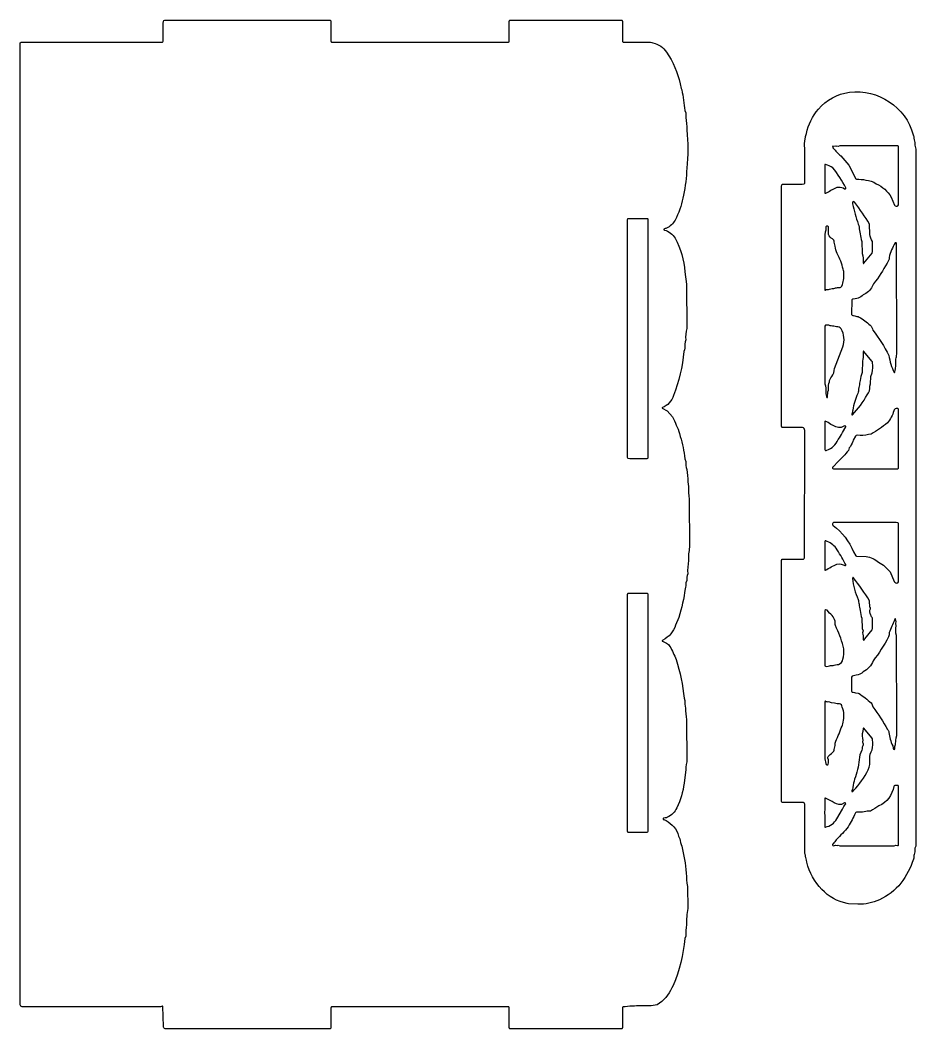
# Model space of a CAD drawing. Extents: x 4 to 291, y 6 to 355.
# Drawn here: x 23.9 to 158.7, y 5.8 to 157.6 of the extents above; entities that cross this region are included whole.
import ezdxf

# ---------------------------------------------------------------- set-up
doc = ezdxf.new("R2010")
doc.units = 0
doc.header["$MEASUREMENT"] = 0
doc.layers.add('Layer 1', color=7, linetype='Continuous')

msp = doc.modelspace()

# ---------------------------------------------------------------- linework, layer by layer
at = {"layer": 'Layer 1', "color": 0}
for points in [[(97.68, 5.81, -0.4394), (97.52, 5.97), (97.49, 9.03, 0.2898), (97.35, 9.12), (70.83, 9.11, 0.4459), (70.67, 8.96), (70.66, 5.97, -0.4386), (70.5, 5.81), (45.72, 5.81, -0.3462), (45.44, 6.16), (45.38, 9.17, 0.4328), (45.29, 9.21), (45.03, 9.14), (24.21, 9.12, -0.2759), (23.89, 9.43), (23.91, 154.23, -0.2818), (24.06, 154.32), (45.03, 154.33), (45.31, 154.35, 0.2952), (45.41, 154.49), (45.42, 157.13), (45.45, 157.5, -0.2954), (45.66, 157.64), (70.5, 157.64, -0.4387), (70.66, 157.49), (70.67, 154.49, 0.4361), (70.83, 154.34), (97.14, 154.33), (97.42, 154.35, 0.2961), (97.51, 154.49), (97.52, 157.49, -0.439), (97.68, 157.64), (114.38, 157.64, -0.4394), (114.54, 157.49), (114.57, 154.49, 0.474), (114.71, 154.34), (118.76, 154.34, -0.0976), (119.14, 154.22, -0.202), (121.18, 152.81, -0.099), (123.22, 148.06, 0.0399), (123.48, 147.16, -0.0188), (123.96, 144.04), (124.07, 143.71), (124.08, 143, -0.0592), (124.22, 141.12, -0.0609), (124.22, 135.35, -0.0494), (123.72, 131.3, -0.0733), (122.67, 127.96, -0.1881), (122.47, 127.54, -0.1562), (121.17, 126.32, 0.1426), (120.77, 126.16, 0.4556), (120.86, 126.05, -0.1967), (122.49, 124.81, -0.1048), (123.95, 119.76), (124.2, 117.89), (124.22, 111.25, 0.0788), (124.07, 109.51, 0.0784), (123.93, 108.25), (123.88, 108.02), (123.8, 107.76, -0.0713), (122.22, 101.12, -0.2285), (120.56, 99.32, 0.6332), (120.52, 99.23), (121.28, 98.85), (122.06, 97.93, -0.0327), (123.16, 95.41), (123.25, 94.97, -0.0492), (123.94, 91.63), (124.08, 91.23, 0.0598), (124.22, 90.02, -0.0641), (124.38, 88.15), (124.51, 87.43, 0.0616), (124.61, 85.56), (124.66, 78.33, 0.0626), (124.5, 76.31, 0.0591), (124.37, 74.3, 0.1121), (124.23, 73.32), (124.11, 72.95, -0.0589), (124, 72.06, -0.033), (123.06, 67.74), (122.56, 66.58, -0.1973), (120.63, 64.33), (120.52, 64.23, 0.4973), (120.56, 64.14, -0.1971), (121.68, 63.38, -0.0415), (122.62, 61.4, -0.0545), (123.82, 55.56), (123.93, 55.23, 0.08), (124.04, 54.09, 0.046), (124.19, 52.36), (124.22, 46, 0.0572), (124.06, 44.42), (123.82, 42.79, -0.0863), (122.72, 39.06, -0.1788), (121.33, 37.65, -0.1095), (120.99, 37.56), (120.71, 37.54, 0.6922), (120.76, 37.31, -0.212), (122.87, 35.22, 0.0664), (123.19, 34.43, 0.0404), (123.48, 33.29, -0.037), (124.15, 29.26, 0.0248), (124.33, 27.24), (124.38, 23.92, 0.0548), (124.21, 21.46, 0.0719), (124.08, 19.77), (123.96, 19.4, -0.0701), (122.2, 12.32), (121.99, 11.99, -0.1479), (119.79, 9.43, -0.0706), (117.36, 9.27, 0.0222), (114.64, 9.11, 0.2949), (114.56, 8.96), (114.54, 5.97, -0.4344), (114.38, 5.81), (97.68, 5.81)], [(149.98, 24.58), (148.58, 24.6), (148.37, 24.69, -0.162), (144.57, 26.8, -0.1315), (142.3, 30.88), (142.26, 31.19), (142.13, 31.58, 0.0865), (142.05, 32.07), (141.99, 32.3), (141.98, 39.49, 0.4464), (141.81, 39.86), (138.6, 39.89, -0.2963), (138.51, 40.03), (138.51, 76.37, -0.4668), (138.67, 76.52), (141.59, 76.52, 0.4289), (141.97, 76.69), (141.98, 95.9, 0.3515), (141.66, 96.31), (138.67, 96.32, -0.4658), (138.51, 96.47), (138.51, 132.59), (138.53, 132.87, -0.2932), (138.67, 132.96), (141.59, 132.97), (141.88, 132.99, 0.3138), (141.98, 133.13), (141.98, 138.38, -0.0905), (142.07, 139.78), (142.12, 140.01, -0.1342), (142.24, 140.57, -0.1216), (144.05, 144.24, -0.1876), (148.72, 146.79, -0.3724), (158.33, 140.36, -0.1246), (158.43, 139.86), (158.48, 139.64, -0.0977), (158.57, 138.82), (158.64, 138.45), (158.7, 138.22), (158.71, 33.74), (158.69, 33.33, 0.1048), (158.57, 32.86, -0.126), (158.47, 32.04), (158.43, 31.91, -0.0898), (158.35, 31.35, -0.0818), (156.48, 27.74, -0.1109), (153.22, 25.22, -0.1181), (149.98, 24.58)], [(156.02, 129.67, 0.3062), (156.1, 130.03), (156.11, 138.58, 0.3059), (156.02, 138.72), (155.74, 138.74), (147.25, 138.73), (147, 138.64), (146.77, 138.68, -0.3436), (146.56, 138.68), (146.34, 138.65), (146.2, 138.68, 0.4008), (146.29, 138.39, 0.0488), (147.42, 137.2), (148.64, 135.8), (149.67, 133.75), (149.79, 133.69, -0.0776), (151.17, 133.57, -0.1574), (152.76, 133, -0.1595), (154.99, 131.01), (155.49, 129.79, 0.2878), (156.02, 129.67)], [(145.15, 131.59, 0.0582), (145.91, 132.05), (146.29, 132.19, -0.3444), (147.96, 132.27, 0.6386), (148.17, 132.39, 0.0542), (146.22, 135.41, 0.0785), (145.12, 135.94, 0.4345), (145.02, 135.9, 0.014), (145.03, 131.62, 0.4351), (145.15, 131.59)], [(150.89, 121.04), (152.14, 122.58), (152.21, 122.8), (152.19, 124.35, -0.1304), (151.79, 125.4), (151.76, 126.95, 0.0157), (149.55, 130.21, 0.2645), (149.28, 130.35, 0.2927), (149.2, 129.99, 0.0249), (150.04, 126.96, -0.0911), (150.21, 125.98), (150.3, 125.72), (150.35, 125.49, 0.0876), (150.59, 124.34), (150.65, 122.52, -0.087), (150.8, 121.08, 0.497), (150.89, 121.04)], [(115.65, 91.67), (118.28, 91.67, 0.425), (118.44, 91.93), (118.44, 127.61, 0.4396), (118.28, 127.76), (115.43, 127.76, 0.4372), (115.28, 127.61), (115.28, 91.85, 0.2808), (115.37, 91.7), (115.65, 91.67)], [(145.11, 117), (145.24, 117.08, 0.1216), (145.9, 117.19), (146.13, 117.24, 0.1195), (146.62, 117.33, -0.0854), (147.23, 117.39, 0.28), (147.57, 117.62, 0.1182), (147.89, 119.47, 0.1486), (147.75, 120.14, 0.0778), (146.88, 122.5, -0.1142), (146.57, 123.64), (146.43, 124.23, 0.2159), (146.18, 124.73, -0.2225), (145.59, 125.4), (145.56, 126.52, 0.8512), (145.16, 126.36, -0.0756), (145.08, 125.75, 0.0622), (145.01, 124.23), (145.01, 117.11, 0.6314), (145.11, 117)], [(155.44, 104.59, 0.6568), (155.53, 104.7, 0.0881), (155.68, 106.62, 0.0962), (155.83, 107.35), (155.82, 124, 0.7232), (155.59, 124.11, 0.069), (154.68, 121.93, -0.1281), (154.62, 121.46, -0.0231), (152.66, 118.35, 0.1339), (152.14, 117.53, -0.1568), (150.79, 116.28, -0.0978), (150.04, 115.79, 0.0977), (149.59, 115.69), (149.29, 115.64, 0.3105), (149.07, 115.55), (149.05, 113.36, 0.4147), (149.32, 113.19), (149.51, 113.12, 0.1292), (149.84, 113.05, -0.1523), (150.18, 112.96, -0.054), (151.84, 111.73, -0.1513), (152.25, 110.96, -0.044), (154.66, 107.18, 0.0709), (155.44, 104.59)], [(145.33, 100.83, 0.6559), (145.43, 100.94, -0.0817), (145.55, 101.95), (145.56, 102.16, -0.0964), (145.71, 103.18, -0.2111), (146.05, 103.99, 0.1543), (146.45, 105.23), (147.73, 108.49, 0.2123), (147.49, 111.18, 0.2712), (146.75, 111.46), (146.36, 111.59, -0.0902), (145.62, 111.71, 0.0772), (145.1, 111.73, 0.3107), (145.02, 111.37), (145.03, 102.9, -0.1018), (145.16, 101.58, 0.0803), (145.33, 100.83)], [(149.16, 98.24, 0.0765), (151.38, 101.25, 0.222), (151.78, 102.57), (151.9, 102.9), (151.95, 104.01), (152.13, 104.54, 0.0728), (152.21, 106.04, 0.246), (152.07, 106.33), (150.89, 107.79, 0.5072), (150.8, 107.75), (150.79, 107.47, -0.0938), (150.66, 106.31), (150.62, 104.62, 0.0625), (150.34, 103.4), (150.21, 103, -0.0813), (150.1, 102.11, -0.0885), (149.97, 101.47, 0.0517), (149.21, 98.96, -0.128), (149.06, 98.33, 0.6981), (149.16, 98.24)], [(146.32, 90.1), (155.95, 90.1, 0.4491), (156.11, 90.26), (156.1, 99.03, 0.4681), (155.95, 99.18, 0.4316), (155.4, 98.83, -0.0992), (154.45, 97.03, -0.0426), (151.97, 95.33), (151.58, 95.29, -0.098), (149.88, 95.15, 0.3369), (149.63, 95.02), (149.28, 94.42), (149.21, 94.24, -0.0741), (148.7, 93.26), (148.56, 92.88, -0.0383), (147, 91.2), (146.25, 90.41, 0.707), (146.32, 90.1)], [(145.31, 92.92, 0.215), (147.02, 94.5, 0.0468), (147.68, 95.58), (148.16, 96.44, 0.5541), (148.03, 96.58), (147.87, 96.51, -0.3268), (146.29, 96.65), (145.91, 96.78, 0.0936), (145.07, 97.27, 0.3309), (145.01, 97.15), (145.01, 93, 0.6592), (145.31, 92.92)], [(156.02, 72.94, 0.3057), (156.1, 73.3), (156.11, 81.85, 0.312), (156.02, 81.99), (155.74, 82.01), (146.32, 82.01, 0.7341), (146.28, 81.59, -0.1286), (149.34, 77.61), (149.67, 77.02), (149.79, 76.97), (151.24, 76.93, -0.1397), (153.1, 76.04, -0.103), (154.84, 74.6), (155.43, 73.17, 0.381), (156.02, 72.94)], [(145.12, 74.85, -0.0278), (146.84, 75.77, -0.1835), (148.03, 75.53, 0.6645), (148.12, 75.77), (148.03, 75.9, 0.0362), (146.71, 78.16, 0.1563), (145.15, 79.26, 0.3791), (145.02, 79.18, 0.0109), (145.01, 74.96, 0.6137), (145.12, 74.85)], [(150.84, 64.31, 0.25), (151.06, 64.53), (152.14, 65.85), (152.21, 66.07), (152.19, 67.62, -0.0725), (151.94, 68.09, -0.235), (151.88, 69.05, 0.1958), (151.81, 69.29), (151.76, 70.22, 0.0249), (149.3, 73.73, 0.623), (149.19, 73.62, 0.0898), (150.05, 70.45, 0.1006), (150.2, 69.73, 0.1076), (150.35, 68.8, 0.1029), (150.59, 67.61), (150.64, 66.08), (150.76, 65.71), (150.69, 65.44, -0.1182), (150.79, 64.52, 0.2101), (150.84, 64.31)], [(115.44, 35.4), (118.28, 35.4, 0.3997), (118.44, 35.55), (118.44, 71.17, 0.4403), (118.28, 71.33), (115.44, 71.33, 0.4366), (115.28, 71.17), (115.28, 35.56, 0.4394), (115.44, 35.4)], [(145.1, 60.38, 0.1334), (145.89, 60.5, 0.0954), (146.62, 60.61, -0.0815), (147.09, 60.67, 0.2787), (147.74, 61.44, 0.1025), (147.87, 63.02, 0.0581), (146.78, 66.1), (146.61, 66.52), (146.59, 66.68, 0.2617), (145.74, 68.36), (145.36, 68.83, 0.3724), (145.03, 68.78), (145.01, 68.5), (145.02, 60.53, 0.3551), (145.1, 60.38)], [(155.5, 47.86), (155.54, 47.97, -0.1173), (155.65, 48.63), (155.68, 49.23, 0.1026), (155.83, 50.76), (155.81, 65.04, -0.138), (155.77, 66.45, 0.1829), (155.71, 66.68, -0.1888), (155.77, 67.07), (155.65, 67.52, 0.5916), (155.56, 67.48), (155.52, 67.33, 0.0206), (154.71, 65.45, -0.1098), (154.59, 64.8, -0.0441), (152.29, 61.22, -0.2048), (150.79, 59.55, -0.1903), (149.71, 59.05), (149.14, 58.9, 0.3056), (149.05, 58.54), (149.05, 56.63, 0.4358), (149.29, 56.47, -0.1428), (149.65, 56.39), (150.04, 56.32), (150.16, 56.27, -0.0491), (151.99, 54.86, -0.0749), (152.26, 54.27, -0.0325), (154.46, 50.86, -0.2072), (154.67, 50.43, 0.0935), (155.23, 48.43), (155.29, 48.06, 0.3749), (155.5, 47.86)], [(145.53, 45.65, 0.1524), (145.48, 46.54, -0.3933), (145.53, 46.81, -0.0675), (146.18, 47.38, 0.1889), (146.43, 47.88), (146.57, 48.47, -0.1084), (146.66, 49.1, 0.0211), (147.6, 51.39), (147.65, 51.53, 0.1347), (147.75, 51.97, 0.1855), (147.62, 54.25, 0.3746), (147.23, 54.72, -0.091), (146.48, 54.84), (146.03, 54.88), (145.64, 55.01, -0.1704), (145.11, 55.11, 0.4913), (145.03, 55.07), (145.02, 54.79), (145.02, 46.45), (145.18, 45.74, 0.8972), (145.53, 45.65)], [(149.09, 41.51, 0.291), (149.34, 41.68, 0.0652), (151.56, 44.79, 0.139), (151.77, 46.43, -0.1533), (152.14, 47.81, 0.0728), (152.21, 49.31, 0.2442), (152.07, 49.6), (150.89, 51.07, 0.5015), (150.8, 51.03), (150.71, 50.55, 0.1274), (150.73, 49.22, -0.2554), (150.69, 49.07), (150.69, 48.98, -0.2596), (150.71, 48.39, 0.0896), (150.64, 47.97), (150.56, 47.77, 0.11), (150.2, 46.3, -0.054), (149.5, 43.4), (149.43, 43.07, 0.0895), (149.19, 41.84, 0.2682), (149.09, 41.51)], [(146.32, 33.38, 0.1259), (146.62, 33.46), (146.85, 33.43), (147, 33.47), (147.25, 33.38), (155.45, 33.38), (155.71, 33.46), (155.97, 33.39, 0.3588), (156.1, 33.47), (156.1, 42.3, 0.4732), (155.95, 42.46), (155.56, 42.46, 0.3988), (155.4, 42.3, -0.2471), (153.16, 39.36, -0.0256), (151.87, 38.59, 0.0847), (150.95, 38.46, -0.0421), (149.79, 38.42, 0.3002), (149.63, 38.3, -0.0239), (148.54, 36.24, -0.0186), (146.74, 34.26, -0.0575), (146.26, 33.68, 0.7175), (146.32, 33.38)], [(145.12, 36.17, 0.2132), (146.81, 37.41), (147.66, 38.87, -0.0472), (148.13, 39.61, 0.9151), (147.96, 39.83), (147.51, 39.59, -0.2191), (146.11, 40.03), (145.12, 40.53, 0.4458), (145.02, 40.49, 0.0143), (145.02, 36.21, 0.4341), (145.12, 36.17)]]:
    msp.add_lwpolyline(points, format="xyb", close=True, dxfattribs=at)

doc.saveas('drawing.dxf')
